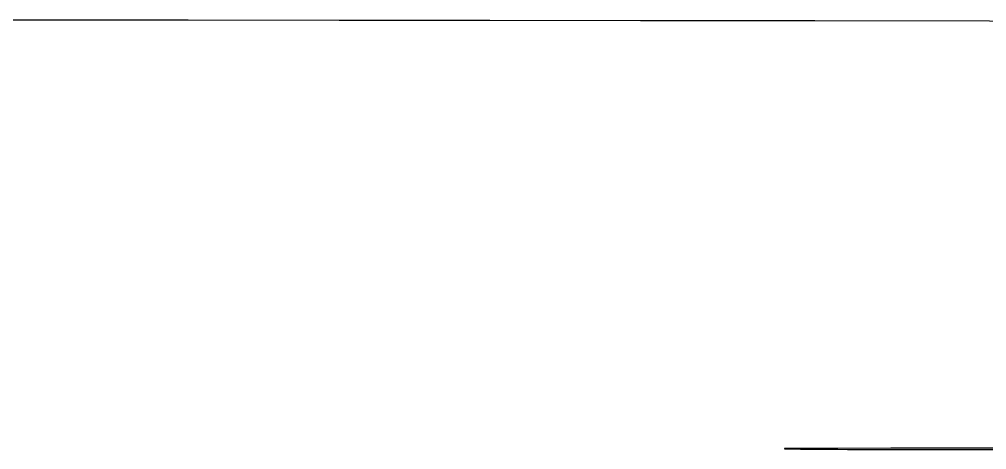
# Model space of a CAD drawing. Header units: millimetres. Extents: x -134 to 134, y -49 to 49.
# Drawn here: x 36.26 to 54.08, y 20.32 to 28.25 of the extents above; entities that cross this region are included whole.
import ezdxf

# ---------------------------------------------------------------- set-up
doc = ezdxf.new("R2010")
doc.units = ezdxf.units.MM
doc.header["$LTSCALE"] = 10
doc.header["$MEASUREMENT"] = 0

# ---------------------------------------------------------------- blocks, each defined once
blk = doc.blocks.new('DT0B-ULTRA_v_1')
at = {"color": 7, "linetype": 'Continuous', "lineweight": -3}
for points in [[(24.323, 28.249, 0), (26.564, 28.247, 0), (28.805, 28.245, 0), (31.045, 28.244, 0), (33.822, 28.242, 0), (36.599, 28.24, 0), (39.375, 28.237, 0), (42.152, 28.235, 0), (44.929, 28.232, 0), (47.705, 28.229, 0), (47.705, 28.229, 0), (50.918, 28.226, 0), (54.13, 28.222, 0), (57.343, 28.218, 0), (60.555, 28.214, 0), (63.768, 28.21, 0), (66.98, 28.206, 0), (66.98, 28.206, 0), (70.118, 28.201, 0), (73.256, 28.197, 0), (76.394, 28.192, 0), (79.532, 28.188, 0), (82.67, 28.183, 0), (85.809, 28.178, 0)], [(52.094, 20.329, 0), (53.199, 20.327, 0), (54.305, 20.325, 0)], [(54.264, 20.352, 0), (53.289, 20.351, 0), (52.314, 20.35, 0), (51.338, 20.349, 0), (50.363, 20.347, 0), (50.363, 20.347, 0), (50.361, 20.347, 0), (50.361, 20.347, 0), (50.36, 20.346, 0), (50.36, 20.346, 0), (50.359, 20.344, 0), (50.359, 20.344, 0), (50.359, 20.343, 0), (50.359, 20.343, 0), (50.359, 20.341, 0), (50.359, 20.341, 0), (50.36, 20.339, 0), (50.36, 20.339, 0), (50.362, 20.338, 0), (50.362, 20.338, 0), (50.363, 20.338, 0), (50.652, 20.336, 0), (50.94, 20.334, 0), (51.228, 20.332, 0), (51.517, 20.33, 0), (51.805, 20.329, 0), (52.094, 20.329, 0)]]:
    blk.add_polyline3d(points, dxfattribs=at)

msp = doc.modelspace()

# ---------------------------------------------------------------- block references
msp.add_blockref('DT0B-ULTRA_v_1', (0, 0))

doc.saveas('drawing.dxf')
